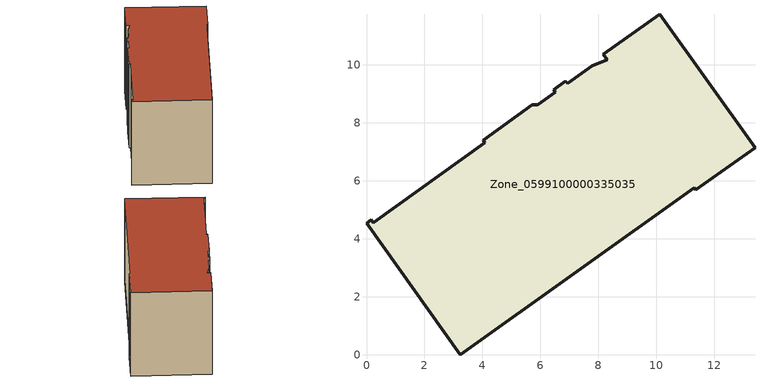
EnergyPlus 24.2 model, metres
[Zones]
Zone_0599100000335035
 floor ground (C_G): 7.79,9.97 8.31,10.18 8.18,10.37 10.11,11.75 13.4,7.15 11.36,5.69 11.31,5.76 3.24,0 0,4.54 0.17,4.66 0.24,4.56 4.09,7.31 4.02,7.41 5.72,8.62 5.91,8.62 6.52,9.05 6.46,9.14 6.86,9.44 6.95,9.36 z0
 wall outside (C_F): 13.4,7.15 10.11,11.75 8.18,10.37 8.31,10.18 7.79,9.97 6.95,9.36 6.86,9.44 6.46,9.14 6.52,9.05 5.91,8.62 5.72,8.62 4.02,7.41 4.09,7.31 0.24,4.56 0.17,4.66 0,4.54 3.24,0 11.31,5.76 11.36,5.69 13.4,7.15 z0:6.81
 roof outside (C_R): 8.31,10.18 7.79,9.97 6.95,9.36 6.86,9.44 6.46,9.14 6.52,9.05 5.91,8.62 5.72,8.62 4.02,7.41 4.09,7.31 0.24,4.56 0.17,4.66 0,4.54 3.24,0 11.31,5.76 11.36,5.69 13.4,7.15 10.11,11.75 8.18,10.37 z6.81
[BUILDING]
Pand.0599100000335035: North Axis=0; Terrain=City; Loads Convergence Tolerance Value=0.04; Temperature Convergence Tolerance Value=0.4; Solar Distribution=FullExterior; Maximum Number of Warmup Days=25; Minimum Number of Warmup Days=1
[Site:Location]
Rotterdam.The.Hague.AP_ZH_NLD Design_Conditions: Latitude=51.96; Longitude=4.45; Time Zone=1; Elevation=-4.5
[SITE:GROUNDTEMPERATURE:BUILDINGSURFACE]
18, 18, 18, 18, 18, 18, 18, 18, 18, 18, 18, 18
[MATERIAL] Thermal Absorptance=0.9; Solar Absorptance=0.7; Visible Absorptance=0.7
Name | Roughness | Thickness | Conductivity | Density | Specific Heat
G.TC.1975-1991 | MediumSmooth | 0.15 | 0.288461 | 540 | 1210
F.TC.1975-1991 | Rough | 0.3 | 0.230769 | 1920 | 840
R.TC.1975-1991 | MediumRough | 0.2 | 0.153846 | 1500 | 1000
[CONSTRUCTION]
C_G: G.TC.1975-1991
C_F: F.TC.1975-1991
C_R: R.TC.1975-1991
[ZONE]
Zone_0599100000335035: Type=1; Multiplier=1; Ceiling Height=Autocalculate; Volume=Autocalculate; Floor Area=autocalculate; Part of Total Floor Area=Yes
[ZONEINFILTRATION:DESIGNFLOWRATE]
Infil_Zone_0599100000335035: Zone or ZoneList or Space or SpaceList=Zone_0599100000335035; Schedule=AlwaysOn; Design Flow Rate Calculation Method=Flow/Area; Flow Rate per Floor Area=0.003; Constant Term Coefficient=1; Temperature Term Coefficient=0; Velocity Term Coefficient=0; Velocity Squared Term Coefficient=0
[HVACTEMPLATE:ZONE:IDEALLOADSAIRSYSTEM]
Zone_0599100000335035: Maximum Heating Supply Air Temperature=50; Minimum Cooling Supply Air Temperature=13; Maximum Heating Supply Air Humidity Ratio=0.0156; Minimum Cooling Supply Air Humidity Ratio=0.0077; Heating Limit=NoLimit; Cooling Limit=NoLimit; Dehumidification Control Type=ConstantSensibleHeatRatio; Cooling Sensible Heat Ratio=0.7; Dehumidification Setpoint=60; Humidification Control Type=None; Humidification Setpoint=30; Outdoor Air Method=None; Outdoor Air Flow Rate per Person=0.00944; Outdoor Air Flow Rate per Zone Floor Area=0; Outdoor Air Flow Rate per Zone=0; Demand Controlled Ventilation Type=None; Outdoor Air Economizer Type=NoEconomizer; Heat Recovery Type=None; Sensible Heat Recovery Effectiveness=0.7; Latent Heat Recovery Effectiveness=0.65
[ZONECONTROL:THERMOSTAT]
ThermostatControl_Zone_0599100000335035: Zone or ZoneList=Zone_0599100000335035; Control Type Schedule=DualSetpointControlType; Control 1=Thermostat_Zone_0599100000335035; Temperature Difference Between Cutout And Setpoint=0
[THERMOSTATSETPOINT:DUALSETPOINT]
Thermostat_Zone_0599100000335035: Heating Setpoint Temperature Schedule=HeatingSetpoint_Zone_0599100000335035; Cooling Setpoint Temperature Schedule=CoolingSetpoint_Zone_0599100000335035
[SCHEDULE:COMPACT]
HeatingSetpoint_Zone_0599100000335035: Through: 12/31, For: AllDays, Until: 24:00, 21
CoolingSetpoint_Zone_0599100000335035: Through: 12/31, For: AllDays, Until: 24:00, 24
DualSetpointControlType: Through: 12/31, For: AllDays, Until: 24:00, 4
AlwaysOn: Through: 12/31, For: AllDays, Until: 24:00, 1
